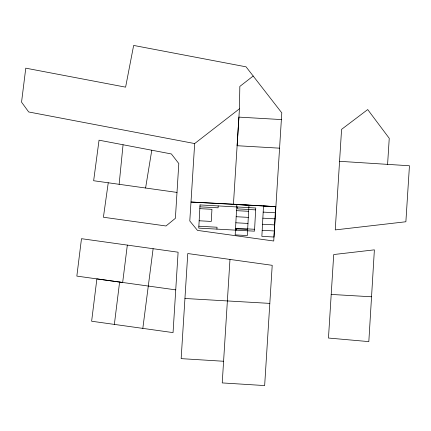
<?xml version="1.0" encoding="UTF-8"?>
<svg xmlns="http://www.w3.org/2000/svg" width="431" height="431" viewBox="0 0 431 431"><rect width="100%" height="100%" fill="white"/><g stroke="black" fill="none" stroke-linecap="round" stroke-linejoin="round"><path stroke-width="0.65" d="M239.442 108.811L239.83 86.421L253.191 76.028L246.047 66.827L133.642 45.433L125.604 87.154L25.774 68.163L21.55 102.158L28.688 111.968L194.667 143.561L239.442 108.811L233.446 204.197L190.998 202.037L189.791 220.979L197.479 230.396L273.733 241.01L281.793 112.868L253.191 76.028M216.928 229.114L217.03 227.223L198.863 226.227M218.194 205.926L218.091 207.823L199.919 206.832M236.323 230.176L236.425 228.279L254.597 229.276M237.589 206.988L237.486 208.884L255.653 209.875M371.544 296.787L374.383 249.845L333.713 254.538L328.465 338.044L368.823 341.611L371.544 296.787L331.202 294.432M229.976 259.424L222.229 382.922L264.656 385.567L272.209 265.318L187.771 253.541L181.155 358.635L223.587 361.259M194.667 143.561L190.998 202.037L275.894 206.648L233.446 204.197M387.593 164.373L389.247 138.313L367.708 109.566L341.578 129.354L335.243 229.912L405.878 221.755L409.45 165.757L339.563 161.313M119.139 184.296L123.056 144.751L99.038 140.188L93.646 180.729L177.006 192.42M114.36 324.403L119.602 282.057L96.878 278.889L91.631 321.23L173.052 332.608L178.105 252.205L81.486 238.688L76.842 276.099L175.74 289.869M127.328 245.099L122.663 282.477L119.602 282.057M142.823 328.379L153.118 248.709M108.246 182.766L103.408 217.24L165.989 225.979L175.385 218.307L178.806 163.548L171.376 153.953L123.056 144.751M145.586 188.008L151.782 150.22M269.817 303.392L184.942 298.489M199.822 208.647L211.944 209.31L211.282 221.432L199.16 220.774M236.511 210.651L248.633 211.314M263.185 212.111L275.307 212.774M236.183 216.712L248.304 217.375M262.851 218.172L274.978 218.835M235.849 222.779L247.97 223.436M262.522 224.233L274.644 224.896M235.52 228.839L247.642 229.502M262.188 230.294L274.315 230.957M281.378 119.57L238.919 117.119L237.115 145.721L279.574 148.172M200.027 204.935L198.756 228.123L254.495 231.167L255.761 207.979L200.027 204.935M236.84 204.59L235.186 234.9L247.308 235.563L248.967 205.253L236.84 204.59M263.513 206.05L261.859 236.355L273.981 237.018L275.635 206.708L263.513 206.05"/></g></svg>
